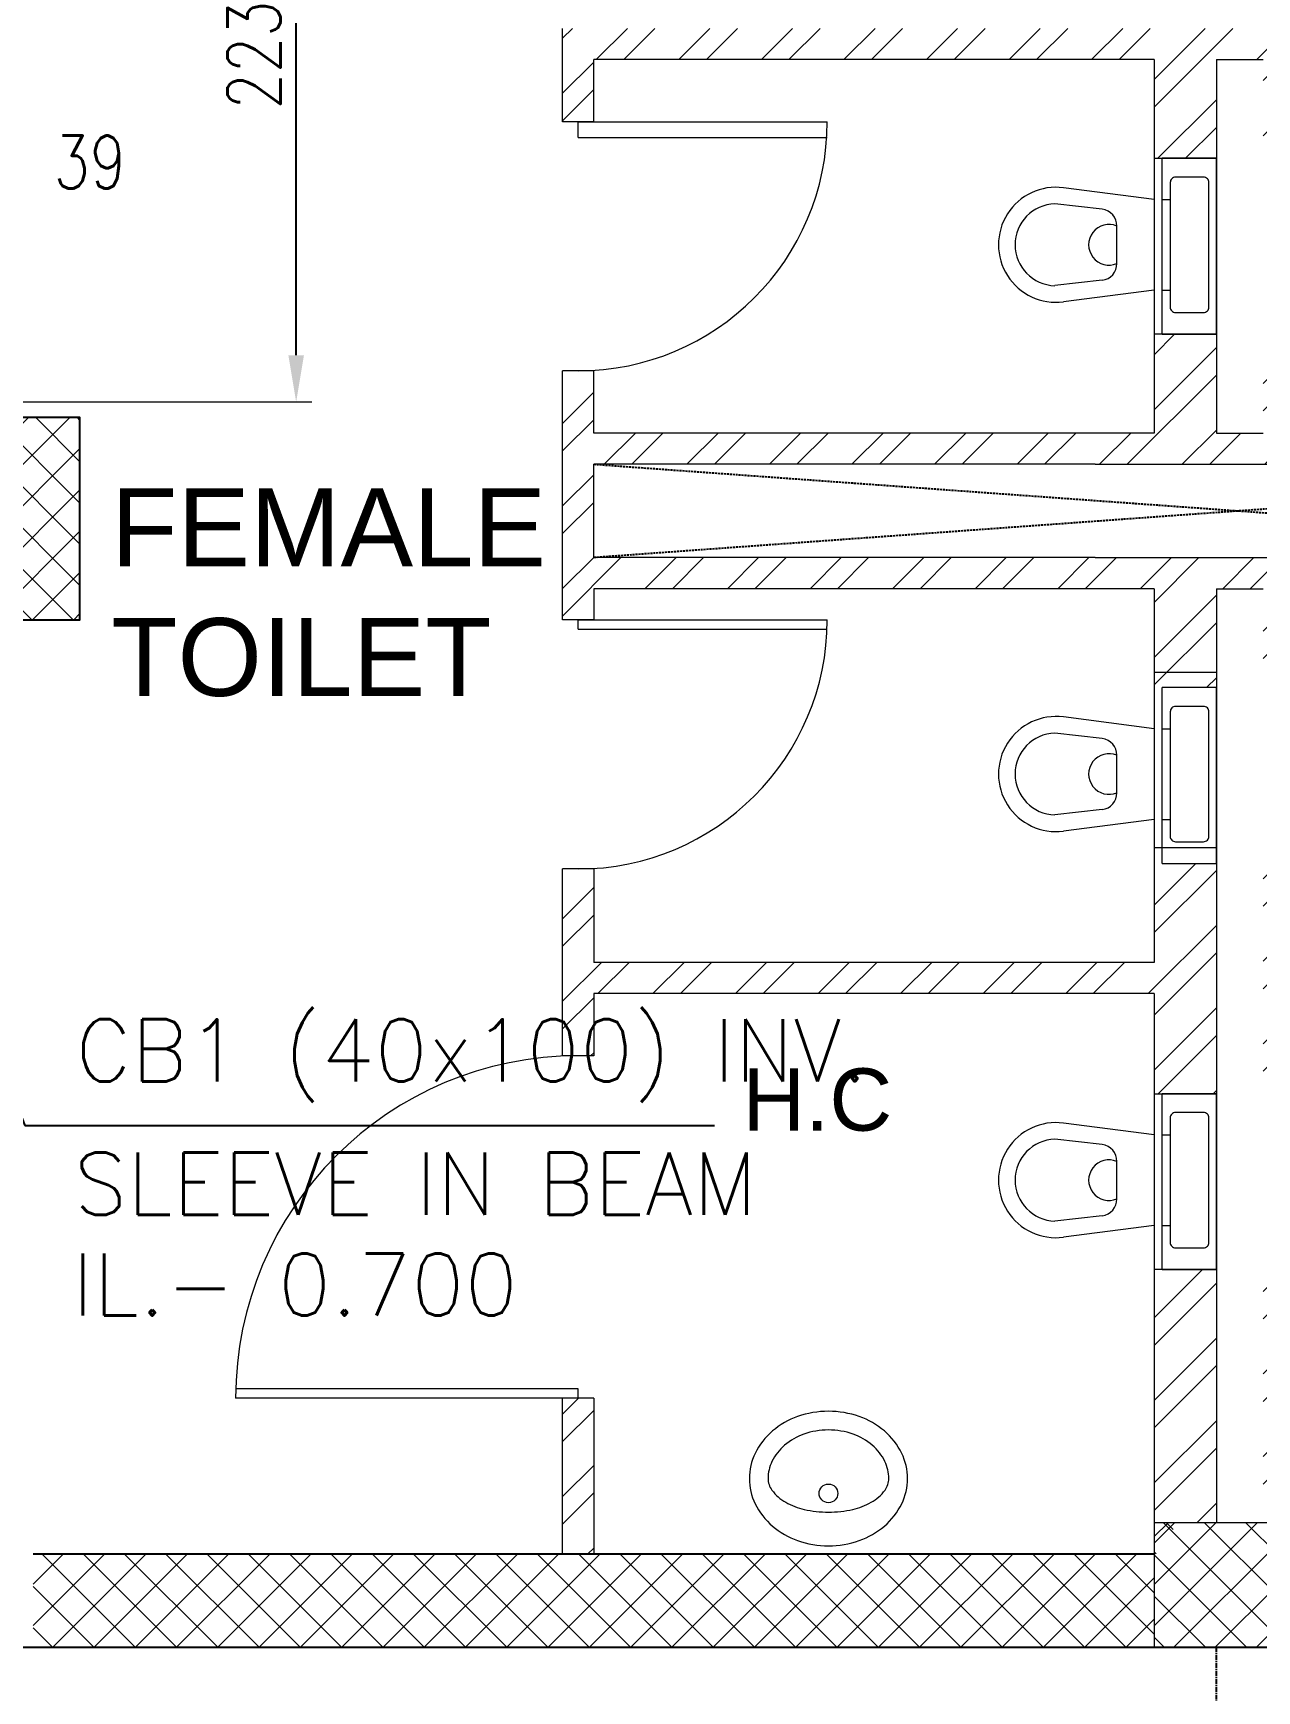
# Model space of a CAD drawing. Header units: inches. Extents: x 1355305 to 1448369, y 326920 to 386626.
# Drawn here: x 1375571 to 1379501, y 339419 to 344744 of the extents above; entities that cross this region are included whole.
import ezdxf

# ---------------------------------------------------------------- set-up
doc = ezdxf.new("R2010")
doc.units = ezdxf.units.IN
doc.header["$MEASUREMENT"] = 0
doc.linetypes.add('CENTER', pattern=[50.8, 31.75, -6.35, 6.35, -6.35])
doc.linetypes.add('HIDDEN', pattern=[9.525, 6.35, -3.175])
for name, color, linetype, lineweight in [('A-BLOCK', 43, 'Continuous', 13), ('A-CORD.PLUMB', 44, 'Continuous', 13), ('A-DOOR', 10, 'Continuous', 15), ('A-HATCH CONCRETE', 254, 'Continuous', 5), ('wall hatch', 252, 'Continuous', 0)]:
    doc.layers.add(name, color=color, linetype=linetype, lineweight=lineweight)
for name, color, linetype in [('Axis', 9, 'CENTER'), ('DIM2', 222, 'Continuous'), ('FFNEW', 252, 'Continuous'), ('S-COL', 210, 'Continuous'), ('S-WALL', 1, 'Continuous'), ('SHAFT', 7, 'Continuous'), ('SLEEVE', 2, 'Continuous'), ('TAXT', 3, 'Continuous'), ('TEXT', 181, 'Continuous')]:
    doc.layers.add(name, color=color, linetype=linetype)
doc.styles.add('MECH', font='romans.shx')
doc.styles.add('ROMANS', font='romans__.ttf', dxfattribs={"width": 0.8})
doc.styles.add('style1', font='arial.ttf')
doc.dimstyles.new('GRAND CINEMA', dxfattribs={"dimtxt": 180, "dimasz": 150, "dimexe": 0.18, "dimexo": 0.06, "dimgap": 100, "dimtad": 1, "dimdec": 0, "dimlfac": 0.1, "dimzin": 1, "dimdsep": 46, "dimtxsty": 'MECH', "dimcen": 0.09, "dimdle": 0.2, "dimclrd": 222, "dimclre": 222, "dimclrt": 3, "dimadec": 0, "dimazin": 0, "dimtfac": 1, "dimtdec": 0, "dimtix": 1, "dimtmove": 2, "dimatfit": 3, "dimfxl": 1, "dimtolj": 1, "dimtzin": 0, "dimlwd": -1, "dimarcsym": 0})

# ---------------------------------------------------------------- blocks, each defined once
blk = doc.blocks.new('SGSR')
at = {"layer": 'Axis', "color": 251, "ltscale": 0.5}
blk.add_line((1428093.8, 562458.6), (1428093.8, 558571.5), dxfattribs=at)
at = {"layer": 'S-WALL', "color": 251}
blk.add_lwpolyline([(1417889.2, 562458.6), (1468019.2, 562458.6), (1469810.8, 590401.2), (1420184.3, 597484.1)], close=True, dxfattribs=at)
blk = doc.blocks.new('SWGDCSTHYTD')
at = {"layer": 'A-CORD.PLUMB'}
h = blk.add_hatch(dxfattribs=at)
h.set_pattern_fill('ANSI37', color=254, scale=750)
h.set_pattern_definition([(45, (1361916.79, -12529.21), (-66.29126, 66.29126), []), (135, (1361916.79, -12529.21), (-66.29126, -66.29126), [])])
h.paths.add_polyline_path([(1379171.3, 395957.8), (1379571.3, 395957.8), (1379571.3, 396357.8), (1379171.3, 396357.8)])
at = {"layer": 'A-HATCH CONCRETE'}
h = blk.add_hatch(dxfattribs=at)
h.set_pattern_fill('ANSI37', color=254, scale=750)
h.set_pattern_definition([(45, (1361977.67, -12529.21), (-66.29126, 66.29126), []), (135, (1361977.67, -12529.21), (-66.29126, -66.29126), [])])
h.paths.add_polyline_path([(1375021.2, 399907.8), (1375021.2, 399257.8), (1375721.2, 399257.8), (1375721.2, 399907.8)])
at = {"layer": 'wall hatch', "ltscale": 500}
h = blk.add_hatch(dxfattribs=at)
h.set_pattern_fill('ANSI32', color=254, scale=500)
h.set_pattern_definition([(45, (1362038.67, -12479.2), (-132.58252, 132.58252), []), (45, (1362127.06, -12479.2), (-132.58252, 132.58252), [])])
h.paths.add_polyline_path([(1381621.3, 401157.8), (1380832.2, 401157.8), (1380832.2, 401057.8), (1381521.3, 401057.8), (1381521.3, 400857.8), (1381621.3, 400857.8)])
h.paths.add_polyline_path([(1381621.3, 400057.8), (1381521.3, 400057.8), (1381521.3, 399857.8), (1380832.2, 399857.8), (1380832.2, 399757.8), (1381521.3, 399757.8), (1381521.3, 399457.8), (1380832.2, 399457.8), (1380832.2, 399357.8), (1381521.3, 399357.8), (1381521.3, 399257.8), (1381621.3, 399257.8)])
h.paths.add_polyline_path([(1381621.3, 396757.8), (1381571.3, 396757.8), (1381521.3, 396757.8), (1381521.3, 396257.8), (1381621.3, 396257.8)])
h.paths.add_polyline_path([(1377371.3, 396757.8), (1377271.3, 396757.8), (1377271.3, 396257.8), (1377371.3, 396257.8)])
h.paths.add_polyline_path([(1379371.3, 399157.8), (1379371.3, 399040.4), (1379171.3, 399040.4), (1379171.3, 399157.8)])
h.paths.add_polyline_path([(1379371.3, 397735.9), (1379371.3, 399040.4), (1379371.3, 398475.2), (1379171.3, 398475.2), (1379171.3, 398157.8), (1377371.3, 398157.8), (1377371.3, 398457.8), (1377271.3, 398457.8), (1377271.3, 397857.8), (1377371.3, 397857.8), (1377371.3, 398057.8), (1379171.3, 398057.8), (1379171.3, 397735.9)])
h.paths.add_polyline_path([(1379371.3, 396357.8), (1379371.3, 397735.9), (1379371.3, 397170.8), (1379171.3, 397170.8), (1379171.3, 396357.8)])
h.paths.add_polyline_path([(1379521.3, 397735.9), (1379521.3, 396357.8), (1379632.2, 396357.8), (1379632.2, 396257.8), (1379721.3, 396257.8), (1379721.3, 397170.8), (1379521.3, 397170.8)])
h.paths.add_polyline_path([(1379521.3, 399040.4), (1379521.3, 397735.9), (1379721.3, 397735.9), (1379721.3, 398057.8), (1381521.3, 398057.8), (1381521.3, 397857.8), (1381621.3, 397857.8), (1381621.3, 398457.8), (1381521.3, 398457.8), (1381521.3, 398157.8), (1379721.3, 398157.8), (1379721.3, 398475.2), (1379521.3, 398475.2)])
h.paths.add_polyline_path([(1379521.3, 399157.8), (1379521.3, 399040.4), (1379721.3, 399040.4), (1379721.3, 399157.8)])
h.paths.add_polyline_path([(1379521.3, 399357.8), (1379521.3, 399157.8), (1379721.3, 399157.8), (1379721.3, 399357.8), (1380832.2, 399357.8), (1380832.2, 399457.8), (1379432.2, 399457.8), (1379432.2, 399357.8)])
h.paths.add_polyline_path([(1379521.3, 401057.8), (1379521.3, 400740.4), (1379721.3, 400740.4), (1379721.3, 401057.8), (1380832.2, 401057.8), (1380832.2, 401157.8), (1379432.2, 401157.8), (1379432.2, 401057.8)])
h.paths.add_polyline_path([(1379521.3, 400175.2), (1379521.3, 399857.8), (1379432.2, 399857.8), (1379432.2, 399757.8), (1380832.2, 399757.8), (1380832.2, 399857.8), (1379721.3, 399857.8), (1379721.3, 400175.2), (1379521.3, 400175.2)])
h.paths.add_polyline_path([(1379371.3, 400740.4), (1379371.3, 401057.8), (1379432.2, 401057.8), (1379432.2, 401157.8), (1377271.3, 401157.8), (1377271.3, 400857.8), (1377371.3, 400857.8), (1377371.3, 401057.8), (1379171.3, 401057.8), (1379171.3, 400740.4)])
h.paths.add_polyline_path([(1379371.3, 399857.8), (1379371.3, 400175.2), (1379171.3, 400175.2), (1379171.3, 399857.8), (1377371.3, 399857.8), (1377371.3, 400057.8), (1377271.3, 400057.8), (1377271.3, 399257.8), (1377371.3, 399257.8), (1377371.3, 399357.8), (1379171.3, 399357.8), (1379171.3, 399157.8), (1379371.3, 399157.8), (1379371.3, 399357.8), (1379432.2, 399357.8), (1379432.2, 399457.8), (1377371.3, 399457.8), (1377371.3, 399757.8), (1379432.2, 399757.8), (1379432.2, 399857.8)])
at = {"layer": 'A-BLOCK', "color": 254, "ltscale": 100}
for p, q in [((1377271.3, 400857.8), (1377271.3, 401157.8)), ((1379171.3, 401057.8), (1377371.3, 401057.8)), ((1377371.3, 400857.8), (1377371.3, 401057.8)), ((1379171.3, 401057.8), (1379171.3, 399857.8)), ((1379371.3, 401057.8), (1379371.3, 399857.8)), ((1377371.3, 400857.8), (1377271.3, 400857.8)), ((1379371.3, 400740.4), (1379197.4, 400740.4, 0)), ((1379197.4, 400175.2, 0), (1379197.4, 400740.4, 0)), ((1379371.3, 400175.2), (1379371.3, 400740.4)), ((1379171.4, 400608.2, 0), (1378879.8, 400646, 0)), ((1379004.4, 400576.8, 0), (1378852.2, 400594, 0)), ((1379197.4, 400608.2, 0), (1379223, 400608.2, 0)), ((1379051.8, 400402.5, 0), (1379051.8, 400522.8, 0)), ((1379004.4, 400348.6, 0), (1378852.2, 400331.4, 0)), ((1379171.4, 400317.1, 0), (1378879.8, 400279.4, 0)), ((1379197.4, 400317.1, 0), (1379223, 400317.1, 0)), ((1379197.4, 400175.2, 0), (1379371.3, 400175.2)), ((1377271.3, 399257.8), (1377271.3, 400057.8)), ((1377371.3, 400057.8), (1377271.3, 400057.8)), ((1377371.3, 399857.8), (1377371.3, 400057.8)), ((1379171.3, 399857.8), (1377371.3, 399857.8)), ((1379371.3, 399857.8), (1379521.3, 399857.8)), ((1377371.3, 399457.8), (1377371.3, 399757.8)), ((1378981.6, 399757.8), (1377371.3, 399757.8)), ((1378981.6, 399757.8), (1381521.3, 399757.8)), ((1378981.6, 399457.8), (1377371.3, 399457.8)), ((1378981.6, 399457.8), (1381521.3, 399457.8)), ((1379171.3, 399357.8), (1377371.3, 399357.8)), ((1377371.3, 399357.8), (1377371.3, 399257.8)), ((1379171.3, 399357.8), (1379171.3, 398157.8)), ((1379371.3, 399357.8), (1379371.3, 396357.8)), ((1379371.3, 399357.8), (1379521.3, 399357.8)), ((1377371.3, 399257.8), (1377271.3, 399257.8)), ((1379371.3, 399040.4), (1379197.4, 399040.4, 0)), ((1379197.4, 398475.2, 0), (1379197.4, 399040.4, 0)), ((1379371.3, 398475.2), (1379371.3, 399040.4)), ((1379171.4, 398908.2, 0), (1378879.8, 398946, 0)), ((1379004.4, 398876.8, 0), (1378852.2, 398894, 0)), ((1379197.4, 398908.2, 0), (1379223, 398908.2, 0)), ((1379051.8, 398702.5, 0), (1379051.8, 398822.8, 0)), ((1379004.4, 398648.6, 0), (1378852.2, 398631.4, 0)), ((1379171.4, 398617.1, 0), (1378879.8, 398579.4, 0)), ((1379197.4, 398617.1, 0), (1379223, 398617.1, 0)), ((1377271.3, 397857.8), (1377271.3, 398457.8)), ((1377371.3, 398457.8), (1377271.3, 398457.8)), ((1377371.3, 398457.8), (1377371.3, 398157.8)), ((1379197.4, 398475.2, 0), (1379371.3, 398475.2)), ((1379171.3, 398157.8), (1377371.3, 398157.8)), ((1379171.3, 398057.8), (1377371.3, 398057.8)), ((1377371.3, 398057.8), (1377371.3, 397857.8)), ((1379171.3, 398057.8), (1379171.3, 396257.8)), ((1377371.3, 397857.8), (1377271.3, 397857.8)), ((1379371.3, 397735.9), (1379197.4, 397735.9, 0)), ((1379197.4, 397170.8, 0), (1379197.4, 397735.9, 0)), ((1379371.3, 397170.8), (1379371.3, 397735.9)), ((1379171.4, 397603.7, 0), (1378879.8, 397641.5, 0)), ((1379197.4, 397603.7, 0), (1379223, 397603.7, 0)), ((1379004.4, 397572.3, 0), (1378852.2, 397589.5, 0)), ((1379051.8, 397398, 0), (1379051.8, 397518.4, 0)), ((1379004.4, 397344.1, 0), (1378852.2, 397326.9, 0)), ((1379171.4, 397312.6, 0), (1378879.8, 397274.9, 0)), ((1379197.4, 397312.6, 0), (1379223, 397312.6, 0)), ((1379197.4, 397170.8, 0), (1379371.3, 397170.8)), ((1377271.3, 396257.8), (1377271.3, 396757.8)), ((1377371.3, 396757.8), (1377271.3, 396757.8)), ((1377371.3, 396757.8), (1377371.3, 396257.8))]:
    blk.add_line(p, q, dxfattribs=at)
for points in [[(1379171.3, 400740.4), (1379371.3, 400740.4), (1379371.3, 400175.2), (1379171.3, 400175.2)], [(1379171.3, 399090.4), (1379371.3, 399090.4), (1379371.3, 398525.2), (1379171.3, 398525.2)], [(1379171.3, 397735.9), (1379371.3, 397735.9), (1379371.3, 397170.8), (1379171.3, 397170.8)]]:
    blk.add_lwpolyline(points, dxfattribs=at)
at = {"layer": 'A-BLOCK', "color": 254, "ltscale": 100, "elevation": 0}
for points in [[(1379329.9, 400680), (1379240.4, 400680, 0.414214), (1379223, 400662.7), (1379223, 400262.7, 0.414214), (1379240.4, 400245.3), (1379329.9, 400245.3, 0.414214), (1379347.3, 400262.7), (1379347.3, 400662.7, 0.414214)], [(1379329.9, 398980), (1379240.4, 398980, 0.414214), (1379223, 398962.7), (1379223, 398562.7, 0.414214), (1379240.4, 398545.3), (1379329.9, 398545.3, 0.414214), (1379347.3, 398562.7), (1379347.3, 398962.7, 0.414214)], [(1379329.9, 397675.6), (1379240.4, 397675.6, 0.414214), (1379223, 397658.2), (1379223, 397258.2, 0.414214), (1379240.4, 397240.8), (1379329.9, 397240.8, 0.414214), (1379347.3, 397258.2), (1379347.3, 397658.2, 0.414214)]]:
    blk.add_lwpolyline(points, format="xyb", close=True, dxfattribs=at)
at = {"layer": 'A-BLOCK', "color": 254, "ltscale": 100}
for centre, radius, start, end in [((1378856.1, 400462.7, 0), 184.8, 82.6245, 277.3742), ((1378856.1, 400462.7, 0), 131.4, 91.6848, 179.9994), ((1378997.4, 400522.8, 0), 54.4, 359.9994, 82.6245), ((1379026.3, 400462.7, 0), 65.3, 67.0681, 292.9306), ((1378856.1, 400462.7, 0), 131.4, 179.9994, 268.3139), ((1378997.4, 400402.5, 0), 54.4, 277.3742, 359.9994), ((1378856.1, 398762.7, 0), 184.8, 82.6245, 277.3742), ((1378856.1, 398762.7, 0), 131.4, 91.6848, 179.9994), ((1378997.4, 398822.8, 0), 54.4, 359.9994, 82.6245), ((1379026.3, 398762.7, 0), 65.3, 67.0681, 292.9306), ((1378856.1, 398762.7, 0), 131.4, 179.9994, 268.3139), ((1378997.4, 398702.5, 0), 54.4, 277.3742, 359.9994), ((1378856.1, 397458.2, 0), 184.8, 82.6245, 277.3742), ((1378856.1, 397458.2, 0), 131.4, 91.6848, 179.9994), ((1378997.4, 397518.4, 0), 54.4, 359.9994, 82.6245), ((1379026.3, 397458.2, 0), 65.3, 67.0681, 292.9306), ((1378856.1, 397458.2, 0), 131.4, 179.9994, 268.3139), ((1378997.4, 397398, 0), 54.4, 277.3742, 359.9994)]:
    blk.add_arc(centre, radius, start, end, dxfattribs=at)
at = {"layer": 'A-CORD.PLUMB', "color": 254}
for p, q in [((1379371.3, 401057.8), (1379521.3, 401057.8)), ((1379171.3, 396313.2), (1379215.9, 396357.8)), ((1379232.2, 396336.5), (1379210.9, 396357.8)), ((1379343.5, 396357.8), (1379343.4, 396357.8)), ((1379348.5, 396357.8), (1379348.5, 396357.8)), ((1379476, 396357.8), (1379476, 396357.9)), ((1379481.1, 396357.8), (1379481.1, 396357.9)), ((1379178.3, 396257.8), (1379171.3, 396264.8)), ((1378152.5, 395957.8), (1377852.5, 396257.8)), ((1377887.8, 395957.8), (1378187.8, 396257.8)), ((1378285.1, 395957.8), (1377985.1, 396257.8)), ((1378020.4, 395957.8), (1378320.4, 396257.8)), ((1378417.6, 395957.8), (1378117.6, 396257.8)), ((1378153, 395957.8), (1378453, 396257.8)), ((1378550.2, 395957.8), (1378250.2, 396257.8)), ((1378285.6, 395957.8), (1378585.6, 396257.8)), ((1378682.8, 395957.8), (1378382.8, 396257.8)), ((1378418.2, 395957.8), (1378718.2, 396257.8)), ((1378815.4, 395957.8), (1378515.4, 396257.8)), ((1378550.8, 395957.8), (1378850.8, 396257.8)), ((1378948, 395957.8), (1378648, 396257.8)), ((1378683.3, 395957.8), (1378983.3, 396257.8)), ((1379080.5, 395957.8), (1378780.5, 396257.8)), ((1378815.9, 395957.8), (1379115.9, 396257.8)), ((1379171.3, 395999.6), (1378913.1, 396257.8)), ((1379171.3, 396132.2), (1379045.7, 396257.8)), ((1378948.5, 395957.8), (1379171.3, 396180.6)), ((1379081.1, 395957.8), (1379171.3, 396048))]:
    blk.add_line(p, q, dxfattribs=at)
blk.add_lwpolyline([(1377871.3, 396499.8, 0.113803), (1377889.9, 396419, 0.103571), (1377945.7, 396347.1, 0.091769), (1378026.3, 396300.7, 0.084871), (1378125.3, 396283.8, 0.084871), (1378224.3, 396300.7, 0.091769), (1378304.9, 396347.1, 0.103571), (1378360.7, 396419, 0.113803), (1378379.3, 396499.8, 0.113803), (1378360.7, 396580.7, 0.103571), (1378304.9, 396652.5, 0.091769), (1378224.3, 396698.9, 0.084871), (1378125.3, 396715.8, 0.084871), (1378026.3, 396698.9, 0.091769), (1377945.7, 396652.5, 0.103571), (1377889.9, 396580.7, 0.113803)], format="xyb", close=True, dxfattribs=at)
for points in [[(1378319.3, 396499.8, 0.113803), (1378306.7, 396554.4, 0.103571), (1378266, 396606.8, 0.091769), (1378204.4, 396642.3, 0.084871), (1378125.3, 396655.8, 0.084871), (1378046.2, 396642.3, 0.091769), (1377984.6, 396606.8, 0.103571), (1377943.9, 396554.4, 0.113803), (1377931.3, 396499.8, 0.113803)], [(1377931.3, 396499.8, 0.161298), (1377943.7, 396462.4, 0.106182), (1377988.1, 396423.4, 0.070452), (1378047.3, 396400.7, 0.056719), (1378125.3, 396391.8, 0.056719), (1378203.4, 396400.7, 0.070452), (1378262.5, 396423.4, 0.106182), (1378306.9, 396462.4, 0.161298), (1378319.3, 396499.8, 0.161298)]]:
    blk.add_lwpolyline(points, format="xyb", dxfattribs=at)
blk.add_lwpolyline([(1379171.3, 395957.8), (1379571.3, 395957.8), (1379571.3, 396357.8), (1379171.3, 396357.8)], close=True, dxfattribs=at)
blk.add_circle((1378125.3, 396452.1), 30, dxfattribs=at)
at = {"layer": 'A-DOOR', "color": 254}
for p, q in [((1377321.3, 400857.8), (1378121.3, 400857.8)), ((1377321.3, 400807.8), (1377321.3, 400857.8)), ((1377321.3, 400807.8), (1378121.3, 400807.8)), ((1377321.3, 399257.8), (1378121.3, 399257.8)), ((1377321.3, 399227.8), (1377321.3, 399257.8)), ((1377321.3, 399227.8), (1378121.3, 399227.8)), ((1377321.3, 396787.6), (1376221.3, 396787.6)), ((1377321.3, 396757.8), (1376221.3, 396757.8)), ((1377321.1, 396757.8), (1377321.1, 396787.6))]:
    blk.add_line(p, q, dxfattribs=at)
for centre, radius, start, end in [((1377321.3, 400857.8), 800, 270, 0), ((1377321.3, 399257.8), 800, 270, 0), ((1377321.3, 396757.8), 1100, 90, 180)]:
    blk.add_arc(centre, radius, start, end, dxfattribs=at)
at = {"layer": 'A-HATCH CONCRETE', "color": 254, "linetype": 'Continuous'}
for p, q in [((1375571.2, 396160.2), (1375668.8, 396257.8)), ((1375571.2, 396027.6), (1375801.4, 396257.8)), ((1375898.6, 395957.8), (1375598.6, 396257.8)), ((1375633.9, 395957.8), (1375933.9, 396257.8)), ((1376031.1, 395957.8), (1375731.1, 396257.8)), ((1375766.5, 395957.8), (1376066.5, 396257.8)), ((1376163.7, 395957.8), (1375863.7, 396257.8)), ((1375899.1, 395957.8), (1376199.1, 396257.8)), ((1376296.3, 395957.8), (1375996.3, 396257.8)), ((1376031.7, 395957.8), (1376331.7, 396257.8)), ((1376428.9, 395957.8), (1376128.9, 396257.8)), ((1376164.3, 395957.8), (1376464.3, 396257.8)), ((1376561.5, 395957.8), (1376261.5, 396257.8)), ((1376296.9, 395957.8), (1376596.9, 396257.8)), ((1376694.1, 395957.8), (1376394.1, 396257.8)), ((1376429.4, 395957.8), (1376729.4, 396257.8)), ((1376826.6, 395957.8), (1376526.6, 396257.8)), ((1376562, 395957.8), (1376862, 396257.8)), ((1376959.2, 395957.8), (1376659.2, 396257.8)), ((1376694.6, 395957.8), (1376994.6, 396257.8)), ((1377091.8, 395957.8), (1376791.8, 396257.8)), ((1376827.2, 395957.8), (1377127.2, 396257.8)), ((1377224.4, 395957.8), (1376924.4, 396257.8)), ((1376959.8, 395957.8), (1377259.8, 396257.8)), ((1377357, 395957.8), (1377057, 396257.8)), ((1377092.3, 395957.8), (1377392.3, 396257.8)), ((1377489.6, 395957.8), (1377189.6, 396257.8)), ((1377224.9, 395957.8), (1377524.9, 396257.8)), ((1377622.1, 395957.8), (1377322.1, 396257.8)), ((1377357.5, 395957.8), (1377657.5, 396257.8)), ((1377754.7, 395957.8), (1377454.7, 396257.8)), ((1377490.1, 395957.8), (1377790.1, 396257.8)), ((1377887.3, 395957.8), (1377587.3, 396257.8)), ((1377622.7, 395957.8), (1377922.7, 396257.8)), ((1378019.9, 395957.8), (1377719.9, 396257.8)), ((1377755.3, 395957.8), (1378055.3, 396257.8)), ((1375766, 395957.8), (1375571.2, 396152.6)), ((1375633.4, 395957.8), (1375571.2, 396020))]:
    blk.add_line(p, q, dxfattribs=at)
at = {"layer": 'S-COL', "color": 254, "linetype": 'ByBlock'}
blk.add_lwpolyline([(1375021.2, 399907.8), (1375021.2, 399257.8), (1375721.2, 399257.8), (1375721.2, 399907.8)], close=True, dxfattribs=at)
at = {"layer": 'S-WALL', "color": 254}
for points in [[(1371461, 430983.4), (1371461, 430983.4), (1369165.9, 395957.8), (1419295.9, 395957.8), (1421087.6, 423900.4), (1407122, 425893.7)], [(1375571.2, 396257.8), (1379171.3, 396257.8)]]:
    blk.add_lwpolyline(points, dxfattribs=at)
at = {"layer": 'SHAFT', "color": 254, "linetype": 'HIDDEN'}
for p, q in [((1377371.3, 399757.8), (1381521.3, 399457.8)), ((1381521.3, 399757.8), (1377371.3, 399457.8))]:
    blk.add_line(p, q, dxfattribs=at)
at = {"layer": 'TAXT', "color": 254, "ltscale": 100, "insert": (1377848.9, 397817.2), "char_height": 200, "width": 3311.924, "attachment_point": 1, "style": 'style1'}
blk.add_mtext('H.C', dxfattribs=at)
at = {"layer": 'TEXT', "color": 254, "ltscale": 0.5, "insert": (1375821.1, 399680.2), "char_height": 250, "width": 4139.905, "attachment_point": 1, "style": 'style1'}
blk.add_mtext('FEMALE \\PTOILET', dxfattribs=at)
blk = doc.blocks.new('*D1132')
at = {"layer": 'Defpoints', "color": 0, "transparency": 16777216}
for p in [(1576.9, -29680.7), (1963.4, -29680.7), (1963.4, -29680.7)]:
    blk.add_point(p, dxfattribs=at)
at = {"layer": 'DIM2', "color": 252, "transparency": 16777216}
for p, q in [((1426.9, -29680.7), (1276.9, -29680.7)), ((1576.9, -29680.7), (1963.4, -29680.7)), ((2113.4, -29680.7), (2263.4, -29680.7))]:
    blk.add_line(p, q, dxfattribs=at)
for points in [[(1426.9, -29655.7), (1426.9, -29705.7), (1576.9, -29680.7)], [(2113.4, -29655.7), (2113.4, -29705.7), (1963.4, -29680.7)]]:
    blk.add_solid(points, dxfattribs=at)
at = {"layer": 'DIM2', "color": 252, "transparency": 16777216, "insert": (2495, -29594.3), "char_height": 170, "attachment_point": 5, "style": 'ROMANS'}
blk.add_mtext('\\A1;39', dxfattribs=at)
blk = doc.blocks.new('*D1239')
at = {"layer": 'Defpoints', "color": 0, "transparency": 16777216}
for p in [(1576.9, -28136.3), (3157.6, -28136.3), (2113.2, -30365.1)]:
    blk.add_point(p, dxfattribs=at)
at = {"layer": 'DIM2', "color": 252, "lineweight": -2, "transparency": 16777216}
for p, q in [((1626.9, -28136.3), (3207.6, -28136.3)), ((2163.2, -30365.1), (3207.6, -30365.1))]:
    blk.add_line(p, q, dxfattribs=at)
at = {"layer": 'DIM2', "color": 252, "transparency": 16777216}
blk.add_line((3157.6, -30215.1), (3157.6, -28286.3), dxfattribs=at)
for points in [[(3132.6, -28286.3), (3182.6, -28286.3), (3157.6, -28136.3)], [(3132.6, -30215.1), (3182.6, -30215.1), (3157.6, -30365.1)]]:
    blk.add_solid(points, dxfattribs=at)
at = {"layer": 'DIM2', "color": 252, "transparency": 16777216, "insert": (3021.9, -29250.7), "char_height": 170, "attachment_point": 5, "rotation": 90, "style": 'ROMANS'}
blk.add_mtext('\\A1;223', dxfattribs=at)
blk = doc.blocks.new('A$C6DC347C1')
at = {"layer": 'SLEEVE', "color": 252, "style": 'MECH'}
for s, p in [('CB1 (40x100) INV.', (2449.1, -32547.6, 0)), ('SLEEVE IN BEAM', (2443.8, -32976.4, 0)), ('IL.- 0.700', (2438.5, -33299.8, 0))]:
    blk.add_text(s, height=200, dxfattribs=at).set_placement(p)
at = {"layer": 'DIM2', "color": 252}
dim = blk.add_linear_dim(base=(3157.6, -28136.3), p1=(2113.2, -30365.1), p2=(1576.9, -28136.3), angle=90, dimstyle='GRAND CINEMA', override={"dimtxt": 170, "dimexe": 50, "dimexo": 50, "dimgap": 50, "dimtxsty": 'ROMANS', "dimclrd": 252, "dimclre": 252, "dimclrt": 252, "dimfxl": 6000}, dxfattribs=at)
dim.commit()
dim.dimension.update_dxf_attribs({"geometry": '*D1239', "text_midpoint": (3021.9, -29250.7)})
dim = blk.add_linear_dim(base=(1963.4, -29680.7), p1=(1576.9, -29680.7), p2=(1963.4, -29680.7), dimstyle='GRAND CINEMA', override={"dimtxt": 170, "dimexe": 50, "dimexo": 50, "dimgap": 50, "dimtxsty": 'ROMANS', "dimclrd": 252, "dimclre": 252, "dimclrt": 252, "dimfxl": 6000}, dxfattribs=at)
dim.commit()
dim.dimension.update_dxf_attribs({"geometry": '*D1132', "text_midpoint": (2495, -29594.3), "dimtype": 160})
for points in [[(491.9, -30322.5), (3236, -28386.3), (5451.4, -28386.3)], [(1784.7, -31418.7), (2286.1, -32689.2), (4501.5, -32689.2)]]:
    blk.add_leader(points, dimstyle='GRAND CINEMA', override={"dimtxt": 170, "dimexe": 50, "dimexo": 50, "dimgap": 50, "dimtxsty": 'ROMANS', "dimclrd": 252, "dimclre": 252, "dimclrt": 252, "dimfxl": 6000}, dxfattribs=at)

msp = doc.modelspace()

# ---------------------------------------------------------------- block references
at = {"color": 252, "linetype": 'Continuous'}
msp.add_blockref('SWGDCSTHYTD', (0, -56398.4), dxfattribs=at)
at = {"layer": 'A-DOOR', "color": 252, "linetype": 'Continuous', "ltscale": 100}
msp.add_blockref('A$C6DC347C1', (1373258, 373924.5), dxfattribs=at)
at = {"layer": 'FFNEW', "color": 6, "linetype": 'Continuous'}
msp.add_blockref('SGSR', (-48723.3, -222899.1), dxfattribs=at)

doc.saveas('drawing.dxf')
